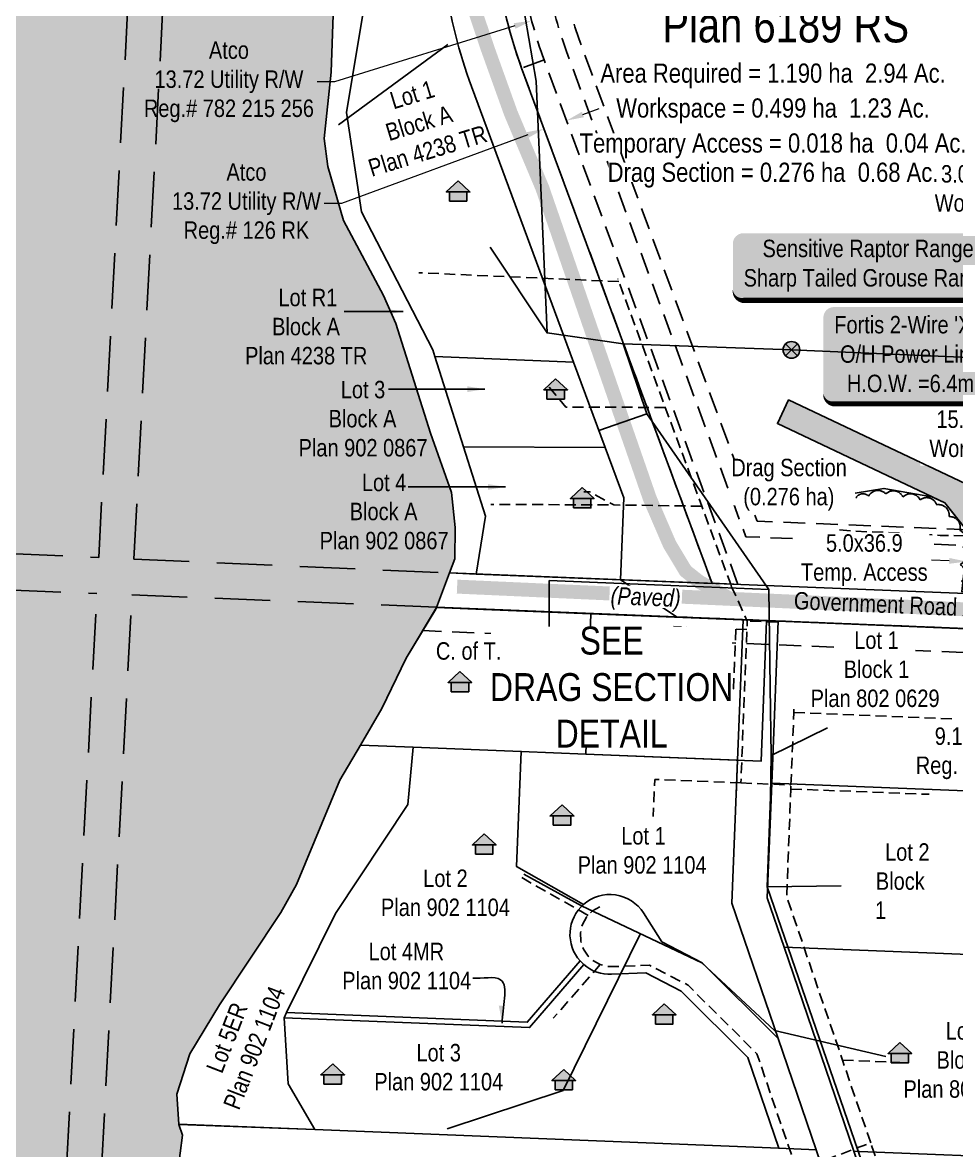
# Model space of a CAD drawing. Extents: x 309252 to 321570, y 5809412 to 5814891.
# Drawn here: x 309913 to 310448, y 5812651 to 5813297 of the extents above; entities that cross this region are included whole.
import ezdxf
from ezdxf.enums import TextEntityAlignment as Align

# ---------------------------------------------------------------- set-up
doc = ezdxf.new("R2010")
doc.units = 0
doc.header["$LTSCALE"] = 5
doc.header["$PDSIZE"] = 0.5
for name, pattern in [('0', [1, 1, 0]), ('foc-FLOWLINE', [3.75, 2.5, -1.25]), ('HIDDEN', [9.525, 6.35, -3.175]), ('POWERLINE5', [7.8, 2.4, -0.6, 0.6, -0.6, 0.6, -0.6, 2.4]), ('UG_PIPE', [1.875, 1.25, -0.625])]:
    doc.linetypes.add(name, pattern=pattern)
doc.layers.get('Defpoints').update_dxf_attribs({"color": 9})
for name, color, linetype in [('AS-FENCE', 48, 'foc-FENCE'), ('AS-PIPE-UG', 44, 'UG_PIPE'), ('AS-POWER', 104, 'foc-POWER'), ('AS-POWER-EXISTING', 72, 'POWERLINE5'), ('AS-POWER-T', 104, 'Continuous'), ('AS-RESIDENCE', 14, 'Continuous'), ('AS-ROADS', 254, 'Continuous'), ('AS-TELEPHONE', 224, 'foc-TEL'), ('AS-WILDLIFE-BLOCK', 131, 'Continuous'), ('C-SYMBOL', 7, 'Continuous'), ('DETAIL-T', 7, 'Continuous'), ('F-EZE', 190, 'foc-FLOWLINE'), ('L-AREAREQUIRED', 7, 'Continuous'), ('L-AREAWORK', 5, 'Continuous'), ('L-ROAD-T', 7, 'Continuous'), ('L-SEC', 7, 'Continuous'), ('L-TITLEDB', 4, 'Continuous'), ('L-TITLEDB-T', 4, 'Continuous'), ('P-TEMP-H', 41, 'Continuous'), ('P-TEMP_ACCESS ROAD', 46, 'Continuous'), ('T-BUSH', 110, '0'), ('T-WATER-H', 133, 'Continuous')]:
    doc.layers.add(name, color=color, linetype=linetype)
for name, color, linetype, lineweight in [('F-EZE-T', 190, 'Continuous', 9), ('P-TEMP-T', 46, 'Continuous', 18), ('T-TEXT', 48, 'Continuous', 18)]:
    doc.layers.add(name, color=color, linetype=linetype, lineweight=lineweight)
doc.styles.add('100L', font='ARIALN.TTF', dxfattribs={"height": 11})
doc.styles.add('175L', font='ARIALN.TTF', dxfattribs={"height": 20})
doc.styles.add('80', font='ARIALN.TTF', dxfattribs={"height": 10})
doc.styles.add('80CG', font='ARIALN.TTF', dxfattribs={"height": 10})
doc.styles.add('80L', font='ARIALN.TTF', dxfattribs={"height": 10})
doc.styles.add('80LS', font='ARIALNI.TTF', dxfattribs={"height": 10})
doc.styles.add('foc-LtypeFont', font='ARIALN.TTF', dxfattribs={"height": 7.35})
doc.linetypes.add('foc-FENCE', pattern='A,10,-1,["X",foc-LtypeFont,S=0.2,R=0,X=-0.625,Y=-0.75],-1.24', length=12.24)
doc.linetypes.add('foc-POWER', pattern='A,6,-1,["P",foc-LtypeFont,S=0.2,R=0,X=-0.625,Y=-0.75],-1.24,4', length=12.24)
doc.linetypes.add('foc-TEL', pattern='A,2,-1,["T",foc-LtypeFont,S=0.2,R=0,X=-0.425,Y=-0.75],-1.24,8', length=12.24)
doc.linetypes.add('foc-TEL-NOLINE', pattern='A,0,-2,["T",foc-LtypeFont,S=0.2,R=0,X=-0.425,Y=-0.75],-10.24', length=12.24)
doc.dimstyles.new('Compass 5 000', dxfattribs={"dimscale": 5, "dimtxt": 9, "dimasz": 2, "dimexe": 0.2, "dimexo": 0.0625, "dimgap": 0.5, "dimtad": 0, "dimtih": 1, "dimtoh": 1, "dimzin": 0, "dimdsep": 46, "dimtxsty": '80CG', "dimcen": 0.1, "dimse1": 1, "dimse2": 1, "dimclrd": 256, "dimclrt": 256, "dimaunit": 1, "dimadec": 4, "dimazin": 0, "dimtfac": 0.06, "dimtofl": 0, "dimtmove": 0, "dimatfit": 1, "dimfxl": 0.2, "dimtolj": 1, "dimtzin": 0, "dimlwd": -1, "dimarcsym": 0})

# ---------------------------------------------------------------- blocks, each defined once
blk = doc.blocks.new('POWERPOLE')
h = blk.add_hatch(color=255)
edge = h.paths.add_edge_path()
edge.add_arc((0, 0), 0.96, 0, 360)
at = {"linetype": 'Continuous'}
for p, q in [((0.68, -0.68), (-0.68, 0.68)), ((-0.68, -0.68), (0.68, 0.68))]:
    blk.add_line(p, q, dxfattribs=at)
blk.add_circle((0, 0), 0.96, dxfattribs=at)
blk = doc.blocks.new('*U386')
h = blk.add_hatch(color=255)
edge = h.paths.add_edge_path()
edge.add_line((-71.5, -20), (71.5, -20))
edge.add_arc((71.5, -14), 6, 270, 360)
edge.add_line((77.5, -14), (77.5, 12.5))
edge.add_arc((71.5, 12.5), 6, 0, 90)
edge.add_line((71.5, 18.5), (-71.5, 18.5))
edge.add_arc((-71.5, 12.5), 6, 90, 180)
edge.add_line((-77.5, 12.5), (-77.5, -14))
edge.add_arc((-71.5, -14), 6, 180, 270)
at = {"color": 131, "flags": 128}
blk.add_lwpolyline([(-71.5, -20, 3, 3, 0), (71.5, -20, 3, 3, 0.414214), (77.5, -14, 3, 3, 0), (77.5, 12.5, 3, 0, 0.414214), (71.5, 18.5, 0, 0, 0), (-71.5, 18.5, 0, 0, 0.414214), (-77.5, 12.5, 0, 0, 0), (-77.5, -14, 0, 3, 0.414214)], format="xyseb", close=True, dxfattribs=at)
at = {"color": 131, "style": '80'}
blk.add_attdef('ENTER_TEXT_001', (-35.99, -5), '', height=10, dxfattribs=at)
blk = doc.blocks.new('res_occ')
for points in [[(0.1, 0.89), (-1.26, -0.37), (1.46, -0.37)], [(-0.9, -1.43), (1.1, -1.43), (1.1, -0.37), (-0.9, -0.37)]]:
    blk.add_hatch(color=14).paths.add_polyline_path(points)
at = {"color": 14}
for points in [[(0.1, 0.89), (-1.26, -0.37), (1.46, -0.37)], [(-0.9, -1.43), (1.1, -1.43), (1.1, -0.37), (-0.9, -0.37)]]:
    blk.add_lwpolyline(points, close=True, dxfattribs=at)
blk = doc.blocks.new('*D458')
at = {"layer": 'Defpoints', "color": 0, "transparency": 16777216}
for p in [(310454.2, 5812988.08), (310454.2, 5812988.06), (310459.2, 5812987.88)]:
    blk.add_point(p, dxfattribs=at)
at = {"layer": 'P-TEMP-T', "transparency": 16777216}
for p, q in [((310444.21, 5812988.47), (310433.98, 5812988.88)), ((310469.19, 5812987.45), (310479.18, 5812987.04))]:
    blk.add_line(p, q, dxfattribs=at)
for points in [[(310444.28, 5812990.13), (310444.14, 5812986.8), (310454.2, 5812988.06)], [(310469.26, 5812989.11), (310469.12, 5812985.78), (310459.2, 5812987.86)]]:
    blk.add_solid(points, dxfattribs=at)
at = {"layer": 'P-TEMP-T', "transparency": 16777216, "insert": (310395.55, 5812988.88), "char_height": 10, "attachment_point": 5, "style": '80CG', "bg_fill": 3, "box_fill_scale": 1.1, "bg_fill_color": 256, "bg_fill_true_color": 13158600, "bg_fill_transparency": 0}
blk.add_mtext('\\A1;5.0x36.9\\PTemp. Access', dxfattribs=at)
blk = doc.blocks.new('*U487')
h = blk.add_hatch(color=255)
edge = h.paths.add_edge_path()
edge.add_line((-44, -28.5), (44, -28.5))
edge.add_arc((44, -22.5), 6, 270, 360)
edge.add_line((50, -22.5), (50, 21))
edge.add_arc((44, 21), 6, 0, 90)
edge.add_line((44, 27), (-44, 27))
edge.add_arc((-44, 21), 6, 90, 180)
edge.add_line((-50, 21), (-50, -22.5))
edge.add_arc((-44, -22.5), 6, 180, 270)
at = {"color": 104, "flags": 128}
blk.add_lwpolyline([(-44, -28.5, 3, 3, 0), (44, -28.5, 3, 3, 0.414214), (50, -22.5, 3, 3, 0), (50, 21, 3, 0, 0.414214), (44, 27, 0, 0, 0), (-44, 27, 0, 0, 0.414214), (-50, 21, 0, 0, 0), (-50, -22.5, 0, 3, 0.414214)], format="xyseb", close=True, dxfattribs=at)
blk.add_lwpolyline([(98.91, -4.63, 0, 7.5, 0), (0, 0, 0, 0, 0)], format="xyseb", dxfattribs=at)
at = {"color": 104, "style": '80'}
blk.add_attdef('ENTER_TEXT_001', (-26.85, -4.92), '', height=10, dxfattribs=at)
blk = doc.blocks.new('*D507')
at = {"layer": 'Defpoints', "color": 0, "transparency": 16777216}
for p in [(310548.73, 5813002.56), (310541.77, 5812993.69), (310548.36, 5812993.43)]:
    blk.add_point(p, dxfattribs=at)
at = {"layer": 'F-EZE-T', "transparency": 16777216}
for p, q in [((310542.54, 5813012.82), (310542.94, 5813022.81)), ((310541.37, 5812983.7), (310537.46, 5812886.49)), ((310537.46, 5812886.49), (310527.46, 5812886.49))]:
    blk.add_line(p, q, dxfattribs=at)
for points in [[(310540.87, 5813012.89), (310544.2, 5813012.75), (310542.14, 5813002.83)], [(310539.7, 5812983.77), (310543.03, 5812983.63), (310541.77, 5812993.69)]]:
    blk.add_solid(points, dxfattribs=at)
at = {"layer": 'F-EZE-T', "transparency": 16777216, "insert": (310475.36, 5812886.49), "char_height": 10, "attachment_point": 5, "style": '80CG', "bg_fill": 3, "box_fill_scale": 1.1, "bg_fill_color": 256, "bg_fill_true_color": 13158600, "bg_fill_transparency": 0}
blk.add_mtext('\\A1;Atco\\P9.14 Utility R/W\\PReg. # 782 059 870', dxfattribs=at)
blk = doc.blocks.new('*D509')
at = {"layer": 'Defpoints', "color": 0, "transparency": 16777216}
for p in [(310212.08, 5813236.11), (310253.29, 5813164.14), (310240.43, 5813159.39)]:
    blk.add_point(p, dxfattribs=at)
at = {"layer": 'F-EZE-T', "transparency": 16777216}
for p, q in [((310234.33, 5813244.33), (310243.71, 5813247.8)), ((310202.7, 5813232.65), (310096.03, 5813193.24)), ((310096.03, 5813193.24), (310086.03, 5813193.24))]:
    blk.add_line(p, q, dxfattribs=at)
for points in [[(310233.75, 5813245.9), (310234.91, 5813242.77), (310224.95, 5813240.87)], [(310202.12, 5813234.21), (310203.28, 5813231.09), (310212.08, 5813236.11)]]:
    blk.add_solid(points, dxfattribs=at)
at = {"layer": 'F-EZE-T', "transparency": 16777216, "insert": (310041.54, 5813193.24), "char_height": 10, "attachment_point": 5, "style": '80CG'}
blk.add_mtext('\\A1;Atco\\P13.72 Utility R/W\\PReg.# 126 RK', dxfattribs=at)

msp = doc.modelspace()

# ---------------------------------------------------------------- hatches: boundary and pattern name
at = {"layer": 'P-TEMP-H'}
h = msp.add_hatch(color=256, dxfattribs=at)
h.dxf.hatch_style = 1
h.paths.add_polyline_path([(310508.938, 5813019.342), (310508.333, 5813004.356), (310453.621, 5813006.583), (310441.704, 5813021.708), (310345.738, 5813067.211), (310352.163, 5813080.763), (310479.163, 5813020.554)])
at = {"layer": 'T-WATER-H'}
h = msp.add_hatch(color=256, dxfattribs=at)
h.dxf.hatch_style = 1
h.paths.add_polyline_path([(309807.802, 5812064.154), (309888.926, 5813598.822), (309912.423, 5813608.276), (309953.288, 5813608.283), (309969.213, 5813603.652), (309984.169, 5813599.302), (309989.069, 5813599.057), (310009.129, 5813598.162), (310064.186, 5813596.288), (310083.284, 5813598.268), (310097.039, 5813604.786), (310117.999, 5813625.21), (310172.93, 5813697.157), (310177.946, 5813687.166), (310153.039, 5813647.173), (310144.05, 5813615.203), (310133.042, 5813583.253), (310127.072, 5813550.274), (310124.194, 5813507.278), (310110.08, 5813436.387), (310101.09, 5813384.427), (310096.089, 5813366.43), (310092.101, 5813328.458), (310091.938, 5813323.586), (310090.093, 5813268.541), (310086.096, 5813230.541), (310088.095, 5813214.553), (310097.086, 5813183.57), (310120.063, 5813140.58), (310127.051, 5813124.595), (310147.04, 5813061.638), (310159.041, 5813027.666), (310161.056, 5813007.688), (310161.014, 5812989.706), (310157.92, 5812981.531), (310150.413, 5812961.696), (310150.043, 5812960.718), (310133.057, 5812932.749), (310119.069, 5812903.774), (310106.868, 5812882.917), (310095.086, 5812862.813), (310070.146, 5812802.879), (310061.154, 5812786.91), (310026.145, 5812733.935), (310009.171, 5812705.958), (310001.581, 5812682.686), (310002.81, 5812665.635), (310002.813, 5812665.356), (310004.914, 5812659.183), (309999.521, 5812618.01), (309988.655, 5812597.119), (309980.74, 5812587.398), (309980.393, 5812578.633), (309991.337, 5812572.431), (310015.196, 5812572.742), (310025.32, 5812574.851), (310031.24, 5812565.837), (310034.506, 5812553.166), (310029.162, 5812513.245), (310014.239, 5812484.991), (309981.623, 5812453.671), (309956.581, 5812432.768), (309935.794, 5812415.417), (309927.11, 5812408.168), (309895.994, 5812383.06), (309868.391, 5812351.544), (309856.024, 5812324.441), (309857.888, 5812308.063), (309873.486, 5812289.889), (309899.752, 5812287.597), (309923.415, 5812282.9), (309930.684, 5812279.322), (309945.576, 5812271.991), (309949.666, 5812248.121), (309952.715, 5812230.322), (309957.297, 5812187.5), (309954.696, 5812163.456), (309953.441, 5812151.85), (309947.242, 5812121.996), (309944.768, 5812116.72), (309936.275, 5812098.601), (309926.686, 5812059.866)])

# ---------------------------------------------------------------- linework, layer by layer
at = {"layer": 'AS-FENCE', "flags": 128}
msp.add_lwpolyline([(310467.256, 5813446.38), (310476.69, 5813372.157), (310493.563, 5813332.934), (310532.592, 5813245.59), (310531.653, 5813210.66), (310531.407, 5813207.652), (310529.735, 5813169.727), (310526.988, 5813104.785), (310526.99, 5813104.799), (310524.079, 5813027.839), (310522.21, 5812976.61), (310498.778, 5812972.652), (310477.46, 5812970.567), (310456.603, 5812970.746), (310451.396, 5812970.836), (310452.6, 5812981.422), (310455.258, 5812997.497), (310453.432, 5813006.822), (310441.705, 5813021.714), (310434.219, 5813025.263), (310406.823, 5813030.024), (310390.241, 5813027.368)], dxfattribs=at)
at = {"layer": 'AS-PIPE-UG'}
for p, q in [((310324.85, 5812861.151), (310353.544, 5812860.031)), ((310237.266, 5812785.25), (310197.233, 5812808.015)), ((310244.213, 5812757.098), (310217.35, 5812726.245)), ((310383.06, 5812702.238), (310434.414, 5812700.189)), ((310434.515, 5812700.185), (310454.337, 5812699.389)), ((310401.732, 5812647.48), (310399.206, 5812654.887))]:
    msp.add_line(p, q, dxfattribs=at)
at = {"layer": 'AS-PIPE-UG', "flags": 128}
for points in [[(310254.848, 5813148.584), (310140.32, 5813153.616)], [(310319.344, 5812974.138), (310319.292, 5812974.279), (310318.998, 5812975.075), (310302.459, 5813019.808), (310281.529, 5813076.419), (310254.848, 5813148.584), (310254.239, 5813150.23)], [(310281.529, 5813076.419), (310224.509, 5813076.635), (310213.004, 5813090.495)], [(310302.459, 5813019.808), (310252.022, 5813020.551), (310238.063, 5813028.111), (310234.926, 5813028.125)], [(310248.97, 5813020.565), (310181.602, 5813020.861)], [(310381.364, 5813006.173), (310397.424, 5813005.108), (310417.391, 5813004.522), (310439.047, 5813003.028), (310454.635, 5813002.863), (310460.555, 5813003.217), (310473.037, 5813002.688), (310484.097, 5813002.137), (310498.753, 5813001.406), (310511.357, 5813000.874), (310522.21, 5813000.478), (310555.266, 5812998.373), (310570.662, 5812997.486), (310575.464, 5812997.612), (310580.786, 5812997.933), (310582.195, 5812997.557), (310591.22, 5812996.584), (310596.71, 5812995.903), (310612.922, 5812996.077), (310640.6, 5812994.412), (310683.751, 5812992.703), (310690.026, 5812992.486), (310694.902, 5812992.115), (310701.609, 5812991.824), (310709.131, 5812992.005), (310730.579, 5812989.963), (310747.073, 5812989.871), (310768.696, 5812989.718), (310776.155, 5812989.642), (310777.909, 5812988.578), (310777.9, 5812986.693), (310777.678, 5812983.689), (310777.473, 5812978.901), (310777.29, 5812973.685), (310777.072, 5812971.369), (310777.161, 5812970.12), (310777.777, 5812969.29), (310782.94, 5812969.106), (310789.463, 5812969.446), (310799.851, 5812969.167), (310811.111, 5812968.827), (310823.566, 5812968.648)], [(310319.331, 5812974.035), (310328.465, 5812953.887), (310328.276, 5812949.039), (310324.954, 5812863.817), (310324.85, 5812861.151)], [(310345.761, 5812953.298), (310329.649, 5812953.944)], [(310321.923, 5812949.294), (310320.551, 5812915.11), (310283.005, 5812916.618)], [(310328.288, 5812949.145), (310321.936, 5812949.4), (310286.32, 5812950.829)], [(310353.544, 5812860.031), (310355.164, 5812901.573), (310355.234, 5812903.371)], [(310324.851, 5812861.151), (310275.454, 5812863.159), (310274.6, 5812841.86)], [(310399.206, 5812654.887), (310399.029, 5812655.405), (310383.06, 5812702.238), (310351.052, 5812796.108), (310353.453, 5812857.689), (310353.544, 5812860.031)], [(310243.93, 5812790.214), (310239.728, 5812787.777), (310237.266, 5812785.25), (310236.338, 5812784.297), (310234.011, 5812780.032), (310232.92, 5812775.298), (310233.145, 5812770.446), (310234.669, 5812765.834), (310237.379, 5812761.802), (310240.341, 5812759.147), (310243.817, 5812757.214), (310244.213, 5812757.098), (310247.635, 5812756.097), (310251.606, 5812755.854), (310272.394, 5812756.758), (310294.568, 5812745.21), (310334.035, 5812705.921), (310354.861, 5812644.846)], [(310354.861, 5812644.846), (310370.926, 5812644.202), (310399.206, 5812654.887)]]:
    msp.add_lwpolyline(points, dxfattribs=at)
at = {"layer": 'AS-POWER'}
msp.add_line((310339.943, 5812801.587), (310382.297, 5812802.183), dxfattribs=at)
at = {"layer": 'AS-POWER', "flags": 128}
for points in [[(310213.75, 5813119.137), (310207.634, 5813263.428), (310192.891, 5813349.175)], [(310181.207, 5813168.211), (310213.75, 5813119.137), (310257.461, 5813112.856), (310353.8, 5813109.416), (310499.765, 5813103.234), (310579.408, 5813099.831), (310582.336, 5813099.643), (310581.796, 5812964.105), (310579.963, 5812943.261)], [(310257.461, 5813112.856), (310271.041, 5813072.733), (310340.788, 5812972.072), (310341.615, 5812916.328), (310342.131, 5812876.823), (310341.851, 5812853.276), (310339.943, 5812801.587), (310431.971, 5812534.13)], [(310271.041, 5813072.733), (310243.443, 5813063.206)], [(310214.956, 5812935.499), (310215.04, 5812961.94), (310215.082, 5812977.127), (310256.606, 5812975.457), (310340.788, 5812972.072)], [(310342.131, 5812876.823), (310374.473, 5812892.695)], [(310200.402, 5812808.962), (310233.424, 5812790.796), (310302.495, 5812758.096), (310344.018, 5812719.305), (310407.973, 5812704.445)], [(310156.611, 5812662.866), (310222.969, 5812684.81), (310267.233, 5812774.79)]]:
    msp.add_lwpolyline(points, dxfattribs=at)
at = {"layer": 'AS-ROADS', "const_width": 7.999, "flags": 128}
for points in [[(310169.245, 5813313.465), (310179.89, 5813281.712), (310193.008, 5813245.144), (310211.025, 5813202.335), (310240.065, 5813118.108), (310272.666, 5813024.21), (310284.011, 5812997.91), (310293.196, 5812982.665), (310301.07, 5812976.436), (310318.771, 5812966.697)], [(314159.126, 5812812.366), (313252.142, 5812834.043), (312417.329, 5812876.021), (311622.272, 5812913.197), (310782.186, 5812945.958), (310162.254, 5812973.701)]]:
    msp.add_lwpolyline(points, dxfattribs=at)
at = {"layer": 'AS-TELEPHONE', "linetype": 'foc-TEL-NOLINE', "flags": 128}
msp.add_lwpolyline([(309914.393, 5813777.571), (309998.401, 5813773.728), (310018.502, 5813773.555), (310175.285, 5813772.097, -0.5035672), (310239.201, 5813684.158), (310165.718, 5813448.001, 0.110283), (310155.266, 5813320.804, 0.0546796), (310170.492, 5813260.404), (310228.874, 5813102.471), (310246.984, 5813053.486), (310257.68, 5813024.55), (310255.807, 5812977.625)], format="xyb", dxfattribs=at)
at = {"layer": 'AS-TELEPHONE', "flags": 128}
for points in [[(310094.2, 5813238.52), (310157.02, 5813284.475)], [(310255.807, 5812977.625), (310288.395, 5812956.167)]]:
    msp.add_lwpolyline(points, dxfattribs=at)
at = {"layer": 'AS-TELEPHONE', "linetype": 'foc-TEL-NOLINE', "flags": 128}
for points in [[(310150.413, 5812961.696), (310708.056, 5812939.438)], [(310270.332, 5812752.37), (310290.648, 5812741.791), (310328.777, 5812703.851), (310346.527, 5812651.8), (310367.947, 5812650.933), (310346.172, 5812714.716), (310319.692, 5812792.332), (310322.926, 5812874.24), (310326.064, 5812954.657)]]:
    msp.add_lwpolyline(points, dxfattribs=at)
at = {"layer": 'F-EZE', "flags": 128}
msp.add_lwpolyline([(310199.211, 5813270.961, -0.1652683), (310194.796, 5813438.931), (310219.964, 5813519.791), (310268.305, 5813675.11, 0.318512), (310233.083, 5813783.214), (310233.083, 5813783.214), (310229.573, 5813784.9), (310253.191, 5813783.988, -0.280257), (310281.404, 5813671.033), (310233.062, 5813515.714), (310207.895, 5813434.854, 0.1652683), (310212.08, 5813275.714)], format="xyb", dxfattribs=at)
msp.add_lwpolyline([(310199.211, 5813270.961, -0.1652683), (310194.796, 5813438.931), (310219.964, 5813519.791), (310268.305, 5813675.11, 0.318512), (310233.083, 5813783.214), (310233.083, 5813783.214), (310229.573, 5813784.9), (310253.191, 5813783.988, -0.280257), (310281.404, 5813671.033), (310233.062, 5813515.714), (310207.895, 5813434.854, 0.1652683), (310212.08, 5813275.714)], format="xyb", dxfattribs=at)
msp.add_lwpolyline([(310522.945, 5812994.448), (310327.698, 5813002.291), (310224.941, 5813280.465, -0.1652683), (310220.99, 5813430.791), (310248.35, 5813518.696), (310257.812, 5813518.332), (310229.722, 5813428.078, 0.1652683), (310233.518, 5813283.633), (310334.161, 5813011.182), (310523.313, 5813003.584)], format="xyb", close=True, dxfattribs=at)
at = {"layer": 'F-EZE'}
msp.add_lwpolyline([(310323.155, 5812975.021), (310212.08, 5813275.714), (310199.211, 5813270.961), (310308.31, 5812975.618)], close=True, dxfattribs=at)
at = {"layer": 'F-EZE', "flags": 128}
for points in [[(310150.49, 5812961.898), (310781.971, 5812936.461), (310781.462, 5812922.752), (310424.897, 5812937.115)], [(310378.049, 5812939.002), (310142.614, 5812948.486)]]:
    msp.add_lwpolyline(points, dxfattribs=at)
at = {"layer": 'F-EZE-T'}
for p, q in [((310195.227, 5813295.113), (310092.017, 5813263.092)), ((310092.017, 5813263.092), (310082.017, 5813263.092))]:
    msp.add_line(p, q, dxfattribs=at)
msp.add_solid([(310194.733, 5813296.705), (310195.721, 5813293.522), (310204.778, 5813298.077)], dxfattribs=at)
at = {"layer": 'L-SEC', "linetype": 'HIDDEN', "flags": 128}
for points in [[(309956.895, 5812990.392), (309989.069, 5813599.057)], [(309976.987, 5812989.506), (310009.129, 5813598.162)], [(309856.997, 5812994.795), (309956.895, 5812990.392)], [(309976.987, 5812989.506), (310157.92, 5812981.531)], [(309855.885, 5812973.765), (309955.803, 5812969.741)], [(309913.278, 5812165.266), (309955.803, 5812969.741)], [(309933.417, 5812164.426), (309975.901, 5812968.931)], [(309975.901, 5812968.931), (310150.49, 5812961.898)]]:
    msp.add_lwpolyline(points, dxfattribs=at)
at = {"layer": 'L-SEC', "flags": 128}
for points in [[(310157.92, 5812981.531), (310782.868, 5812956.511)], [(310150.49, 5812961.898), (311586.502, 5812904.053)]]:
    msp.add_lwpolyline(points, dxfattribs=at)
at = {"layer": 'L-TITLEDB', "flags": 128}
msp.add_lwpolyline([(310018.502, 5813773.555), (310175.285, 5813772.097, -0.5035672), (310239.201, 5813684.158), (310165.718, 5813448.001, 0.110283), (310155.266, 5813320.804, 0.0546796), (310170.492, 5813260.404), (310228.874, 5813102.471), (310246.984, 5813053.486), (310257.68, 5813024.55), (310255.807, 5812977.625), (310308.354, 5812975.498), (310199.211, 5813270.961, -0.1652683), (310194.796, 5813438.931), (310219.964, 5813519.791)], format="xyb", dxfattribs=at)
for points in [[(310091.938, 5813323.586), (310090.093, 5813268.541), (310086.096, 5813230.541), (310088.095, 5813214.553), (310097.086, 5813183.57), (310120.063, 5813140.58), (310127.051, 5813124.595), (310147.04, 5813061.638), (310159.041, 5813027.666), (310161.056, 5813007.688), (310161.014, 5812989.706), (310161.014, 5812989.706), (310157.92, 5812981.531), (310150.413, 5812961.696), (310150.043, 5812960.718), (310133.057, 5812932.749), (310119.069, 5812903.774), (310106.868, 5812882.917), (310095.086, 5812862.813), (310070.146, 5812802.879), (310061.154, 5812786.91), (310026.145, 5812733.935), (310009.171, 5812705.958), (310001.581, 5812682.686), (310002.81, 5812665.635), (310002.813, 5812665.356), (310004.914, 5812659.183), (309999.521, 5812618.01)], [(310173.129, 5812980.933), (310178.417, 5813014.009), (310165.827, 5813053.857), (310149.48, 5813105.616), (310148.295, 5813109.366), (310107.531, 5813188.537), (310098.851, 5813245.5), (310111.761, 5813322.721)], [(310228.874, 5813102.471), (310149.48, 5813105.616)], [(310165.827, 5813053.857), (310246.984, 5813053.486)], [(310255.807, 5812977.625), (310173.129, 5812980.933), (310157.92, 5812981.531)], [(310235.977, 5812877.723), (310238.936, 5812958.15)], [(310286.071, 5812046.904), (310331.546, 5812147.617), (310346.85, 5812181.511), (310360.895, 5812333.687), (310409.437, 5812453.192), (310410.013, 5812527.689), (310367.947, 5812650.933), (310346.172, 5812714.716), (310319.692, 5812792.332), (310322.926, 5812874.24), (310326.064, 5812954.657), (310346.167, 5812953.838), (310342.519, 5812861.121), (310339.937, 5812795.288), (310349.552, 5812767.079), (310389.492, 5812650.079), (310423.148, 5812551.446), (310430.149, 5812530.931), (310430.006, 5812511.502), (310429.499, 5812449.205), (310380.636, 5812328.82), (310366.571, 5812176.307), (310353.211, 5812146.717), (310307.787, 5812046.121)], [(310322.128, 5812854.035), (310322.926, 5812874.24)], [(309999.521, 5812618.01), (310004.914, 5812659.183), (310002.813, 5812665.356), (310080.744, 5812662.499), (310346.527, 5812651.8), (310367.947, 5812650.933), (310410.013, 5812527.689)]]:
    msp.add_lwpolyline(points, dxfattribs=at)
for points in [[(310150.413, 5812961.696), (310177.429, 5812960.616), (310238.938, 5812958.15), (310235.977, 5812877.723), (310199.011, 5812879.203), (310137.067, 5812881.697), (310106.868, 5812882.917), (310119.069, 5812903.774), (310133.057, 5812932.749)], [(310235.977, 5812877.723), (310336.467, 5812873.697), (310339.428, 5812954.107), (310238.938, 5812958.15)], [(310510.272, 5812947.274), (310506.88, 5812854.564), (310342.519, 5812861.121), (310346.167, 5812953.838)], [(310106.868, 5812882.917), (310137.067, 5812881.697), (310134.1, 5812848.779), (310092.636, 5812786.332), (310064.548, 5812729.532), (310063.096, 5812726.59), (310065.395, 5812688.663), (310080.744, 5812662.499), (310002.81, 5812665.635), (310001.581, 5812682.686), (310009.171, 5812705.958), (310026.145, 5812733.935), (310061.154, 5812786.91), (310070.146, 5812802.879), (310095.086, 5812862.813)], [(310506.88, 5812854.564), (310503.43, 5812760.997), (310349.552, 5812767.079), (310339.937, 5812795.288), (310342.519, 5812861.121)], [(310503.43, 5812760.997), (310499.2, 5812645.711), (310392.709, 5812649.95), (310389.492, 5812650.079), (310349.552, 5812767.079)]]:
    msp.add_lwpolyline(points, close=True, dxfattribs=at)
for points in [[(310064.548, 5812729.532), (310092.636, 5812786.332), (310134.1, 5812848.779), (310137.067, 5812881.697), (310199.011, 5812879.203), (310196.367, 5812813.269), (310234.666, 5812791.521, 0.4162359), (310232.704, 5812759.142), (310202.427, 5812723.989)], [(310199.011, 5812879.203), (310235.977, 5812877.723), (310322.926, 5812874.24), (310319.692, 5812792.332), (310346.172, 5812714.716), (310302.587, 5812758.117), (310279.575, 5812770.099), (310269.061, 5812786.625, 0.4605406), (310234.666, 5812791.521), (310196.367, 5812813.269)], [(310346.172, 5812714.716), (310367.947, 5812650.933), (310346.527, 5812651.8), (310328.777, 5812703.851), (310290.648, 5812741.791), (310270.332, 5812752.37), (310250.761, 5812751.52, -0.190876), (310234.847, 5812757.038), (310232.704, 5812759.142, -0.416237), (310234.666, 5812791.521, -0.4605429), (310269.061, 5812786.625), (310279.575, 5812770.099), (310302.587, 5812758.117)], [(310346.527, 5812651.8), (310328.777, 5812703.851), (310290.648, 5812741.791), (310270.332, 5812752.37), (310250.761, 5812751.52, -0.1908958), (310234.847, 5812757.038), (310203.754, 5812720.937), (310063.096, 5812726.59), (310065.395, 5812688.663), (310080.744, 5812662.499)]]:
    msp.add_lwpolyline(points, format="xyb", close=True, dxfattribs=at)
at = {"layer": 'T-BUSH', "flags": 128}
msp.add_lwpolyline([(310456.772, 5812966.552, 0.1182204), (310454.727, 5812967.436, 0.5205671), (310451.16, 5812976.777, 0.5205671), (310450.387, 5812986.397, 0.5205671), (310452.037, 5812996.259, 0.5205671), (310450.279, 5813005.966, 0.5205671), (310444.094, 5813013.823, 0.5205671), (310437.049, 5813020.605, 0.5205671), (310427.543, 5813023.4, 0.5205671), (310417.692, 5813025.118, 0.5205671), (310407.842, 5813026.835, 0.5205671), (310397.974, 5813025.582, 0.5205671), (310390.724, 5813024.404)], format="xyb", dxfattribs=at)

# ---------------------------------------------------------------- block references
at = {"layer": 'AS-POWER-EXISTING', "xscale": 4.999542700000015, "yscale": 4.999542700000015, "zscale": 4.999542700000015}
msp.add_blockref('POWERPOLE', (310353.8, 5813109.416), dxfattribs=at)
at = {"layer": 'AS-RESIDENCE', "xscale": 5.000000000000016, "yscale": 5.000000000000016, "zscale": 5.000000000000016}
for p in [(310162.291, 5813201.864), (310218.211, 5813088.408), (310233.451, 5813026.012), (310163.37, 5812920.639), (310221.85, 5812844.097), (310177.275, 5812827.5), (310280.409, 5812730.103), (310090.462, 5812695.716), (310222.851, 5812692.433)]:
    msp.add_blockref('res_occ', p, dxfattribs=at)
at = {"layer": 'AS-WILDLIFE-BLOCK'}
ref = msp.add_blockref('*U386', (310397.732, 5813157.767), dxfattribs=at)
ref.add_attrib('ENTER_TEXT_001', 'Sensitive Raptor Range', (310337.227, 5813162.57), dxfattribs={"layer": '0', "color": 131, "height": 10, "style": '80'})
ref.add_attrib('ENTER_TEXT_002', 'Sharp Tailed Grouse Range', (310326.399, 5813145.726), dxfattribs={"layer": '0', "color": 131, "height": 10, "style": '80'})

# ---------------------------------------------------------------- texts
at = {"layer": 'C-SYMBOL', "color": 3, "insert": (310350.499, 5813339.013), "char_height": 19.99817, "width": 140.37816, "attachment_point": 2, "style": '175L'}
msp.add_mtext('Lot C1\\PPlan 6189 RS', dxfattribs=at)
at = {"layer": 'F-EZE-T', "insert": (310031.498, 5813263.092), "char_height": 10, "attachment_point": 5, "style": '80CG', "bg_fill": 1, "box_fill_scale": 1, "bg_fill_color": 133, "bg_fill_transparency": 0}
msp.add_mtext('\\A1;Atco\\P13.72 Utility R/W\\PReg.# 782 215 256', dxfattribs=at)
at = {"layer": 'L-AREAREQUIRED', "color": 5, "style": '100L'}
msp.add_text('Area Required = 1.190 ha  2.94 Ac.', height=10.99899, dxfattribs=at).set_placement((310343.257, 5813259.28), align=Align.BOTTOM_CENTER)
at = {"layer": 'L-AREAWORK', "color": 5, "style": '100L'}
msp.add_text('Workspace = 0.499 ha  1.23 Ac.', height=10.99899, dxfattribs=at).set_placement((310343.257, 5813239.281), align=Align.BOTTOM_CENTER)
at = {"layer": 'L-ROAD-T', "style": '80L'}
msp.add_text('Government Road Allowance', height=9.99909, rotation=357.693267, dxfattribs=at).set_placement((310429.675, 5812962.744), align=Align.MIDDLE_CENTER)
at = {"layer": 'L-TITLEDB-T', "char_height": 9.99909, "attachment_point": 1, "style": '80L'}
for s, width, insert, rotation in [('\\pi65.162;Lot 1\\P\\pi57.424;Block A\\P\\pi41.931;Plan 4238 TR', 152.86655, (310060.552, 5813237.803), 16.939076), ('\\pi16.508;Lot 5ER\\P\\pi0.49329;Plan 902 1104', 73.42879, (310012.236, 5812682.273), 68.822728)]:
    msp.add_mtext_dynamic_manual_height_columns(s, width=width, gutter_width=50, heights=[0], dxfattribs=dict(at, insert=insert, rotation=rotation))
for s, width, insert in [('\\pi61.029;Lot R1\\P\\pi57.424;Block A\\P\\pi41.931;Plan 4238 TR', 152.86655, (309998.843, 5813144.46)), ('\\pi64.374;Lot 3\\P\\pi57.424;Block A\\P\\pi40.202;Plan 902 0867', 152.86655, (310031.219, 5813091.666)), ('\\pi24.676;Lot 4\\P\\pi17.715;Block A\\P\\pi0.49329;Plan 902 0867', 73.44925, (310083.004, 5813038.452)), ('\\pi25.443;Lot 1\\P\\pi0.49329;Plan 902 1104', 73.42879, (310230.83, 5812835.864)), ('\\pi24.686;Lot 2\\P\\pi0.49329;Plan 902 1104', 73.42879, (310118.122, 5812811.545)), ('\\pi24.655;Lot 3\\P\\pi0.49329;Plan 902 1104', 73.42879, (310114.291, 5812711.575))]:
    msp.add_mtext_dynamic_manual_height_columns(s, width=width, gutter_width=50, heights=[0], dxfattribs=dict(at, insert=insert))

# ---------------------------------------------------------------- leaders
at = {"layer": 'L-TITLEDB', "path_type": 1}
msp.add_leader([(310131.335, 5813131.37), (310097.447, 5813131.37)], dimstyle='Compass 5 000', override={"dimgap": 0.5, "dimtad": 0}, dxfattribs=at)
at = {"layer": 'L-TITLEDB-T', "path_type": 1}
msp.add_leader([(310178.139, 5813086.91), (310122.866, 5813086.91)], dimstyle='Compass 5 000', dxfattribs=at)
msp.add_leader([(310189.894, 5813030.849), (310134.142, 5813030.849)], dimstyle='Compass 5 000', override={"dimgap": 0.5, "dimtad": 0}, dxfattribs=at)

# ---------------------------------------------------------------- next in the draw order: texts
at = {"layer": 'DETAIL-T', "color": 3, "insert": (310250.768, 5812916.108), "char_height": 15.99854, "width": 138.12281, "attachment_point": 5, "style": '80CG', "bg_fill": 3, "box_fill_scale": 1, "bg_fill_color": 256, "bg_fill_transparency": 0}
msp.add_mtext('SEE\\PDRAG SECTION\\PDETAIL', dxfattribs=at)
at = {"layer": 'L-AREAWORK', "color": 5, "insert": (310343.257, 5813233.516), "char_height": 10.99899, "width": 221.70551, "attachment_point": 2, "style": '100L', "bg_fill": 3, "box_fill_scale": 1, "bg_fill_color": 256, "bg_fill_transparency": 0}
msp.add_mtext('Temporary Access = 0.018 ha  0.04 Ac.', dxfattribs=at)
at = {"layer": 'L-TITLEDB-T', "char_height": 9.99909, "attachment_point": 1, "style": '80L', "bg_fill": 3, "box_fill_scale": 1.15, "bg_fill_color": 256, "bg_fill_true_color": 256, "bg_fill_transparency": 0}
for s, width, insert in [('\\pi15.557;Lot 4MR\\P\\pi0.49329;Plan 902 1104', 73.42879, (310095.938, 5812769.572)), ('\\pi24.679;Lot 3\\P\\pi19.438;Block 1\\P\\pi0.49329;Plan 802 0629', 73.47653, (310417.494, 5812724.041))]:
    msp.add_mtext_dynamic_manual_height_columns(s, width=width, gutter_width=50, heights=[0], dxfattribs=dict(at, insert=insert))
at = {"layer": 'P-TEMP-T', "insert": (310432.661, 5813074.691), "char_height": 9.99909, "attachment_point": 1, "style": '80L', "bg_fill": 2}
msp.add_mtext_dynamic_manual_height_columns('\\pi4.1859;15.0x40.0\\P\\pi0.13104;Workspace', width=56.90082, gutter_width=50, heights=[0], dxfattribs=at)
at = {"layer": 'P-TEMP-T', "insert": (310318.847, 5813046.991), "char_height": 9.99909, "attachment_point": 1, "style": '80L', "bg_fill": 3, "box_fill_scale": 1, "bg_fill_color": 256, "bg_fill_transparency": 0}
msp.add_mtext_dynamic_manual_height_columns('\\pi0.48269;Drag Section\\P\\pi7.3409;(0.276 ha)', width=65.5161, gutter_width=50, heights=[0], dxfattribs=at)
at = {"layer": 'T-TEXT', "insert": (310270.5, 5812972.813), "char_height": 9.9991, "width": 39.54386, "attachment_point": 2, "rotation": 357.693267, "style": '80LS', "bg_fill": 3, "box_fill_scale": 1.1, "bg_fill_color": 256, "bg_fill_transparency": 0}
msp.add_mtext('(Paved)', dxfattribs=at)

# ---------------------------------------------------------------- next in the draw order: dimensions: what is measured, and where the dimension line sits
at = {"layer": 'P-TEMP-T'}
dim = msp.add_linear_dim(base=(310454.203, 5812988.059), p1=(310459.199, 5812987.878), p2=(310454.204, 5812988.081), angle=177.668537, text='5.0x36.9\\PTemp. Access', dimstyle='Compass 5 000', override={"dimtfill": 1}, dxfattribs=at)
dim.commit()
dim.dimension.update_dxf_attribs({"geometry": '*D458', "text_midpoint": (310395.549, 5812988.882), "dimtype": 161})

# ---------------------------------------------------------------- next in the draw order: linework, layer by layer
at = {"layer": 'P-TEMP_ACCESS ROAD', "flags": 128}
msp.add_lwpolyline([(310508.938, 5813019.342), (310508.333, 5813004.356), (310453.621, 5813006.583), (310441.704, 5813021.708), (310345.738, 5813067.211), (310352.163, 5813080.763), (310479.163, 5813020.554)], close=True, dxfattribs=at)

# ---------------------------------------------------------------- next in the draw order: block references
at = {"layer": 'AS-POWER-T'}
ref = msp.add_blockref('*U487', (310422.09, 5813106.971), dxfattribs=dict(at, xscale=0.99990854, yscale=0.99990854, zscale=0.99990854))
ref.add_attrib('ENTER_TEXT_001', "Fortis 2-Wire 'X5'", (310378.325, 5813118.879), dxfattribs={"layer": '0', "color": 104, "height": 9.99909, "style": '80'})
ref.add_attrib('ENTER_TEXT_002', 'O/H Power Line', (310381.623, 5813102.037), dxfattribs={"layer": '0', "color": 104, "height": 9.99909, "style": '80'})
ref.add_attrib('ENTER_TEXT_003', 'H.O.W. =6.4m', (310385.572, 5813085.194), dxfattribs={"layer": '0', "color": 104, "height": 9.99909, "style": '80'})
at = {"layer": 'AS-RESIDENCE', "xscale": 5.000000000000016, "yscale": 5.000000000000016, "zscale": 5.000000000000016}
msp.add_blockref('res_occ', (310415.43, 5812707.948), dxfattribs=at)

# ---------------------------------------------------------------- next in the draw order: texts
at = {"layer": 'L-AREAWORK', "color": 5, "insert": (310343.257, 5813216.738), "char_height": 10.99899, "width": 188.53341, "attachment_point": 2, "style": '100L', "bg_fill": 3, "box_fill_scale": 1, "bg_fill_color": 256, "bg_fill_transparency": 0}
msp.add_mtext('Drag Section = 0.276 ha  0.68 Ac.', dxfattribs=at)
at = {"layer": 'L-TITLEDB-T', "insert": (310149.775, 5812941.826), "char_height": 9.99909, "attachment_point": 1, "style": '80L'}
msp.add_mtext_dynamic_manual_height_columns('\\pi0.3245;C. of T.', width=36.68254, gutter_width=50, heights=[0], dxfattribs=at)

# ---------------------------------------------------------------- next in the draw order: leaders
at = {"layer": 'L-TITLEDB-T', "path_type": 1}
msp.add_leader([(310188.126, 5812723.537), (310187.182, 5812748.34), (310171.266, 5812749.283)], dimstyle='Compass 5 000', override={"dimgap": 0.5, "dimtad": 0}, dxfattribs=at)

# ---------------------------------------------------------------- next in the draw order: texts
at = {"layer": 'P-TEMP-T', "insert": (310435.751, 5813215.332), "char_height": 9.99909, "attachment_point": 1, "style": '80L', "bg_fill": 2}
msp.add_mtext_dynamic_manual_height_columns('\\pi3.7562;3.0x150.5\\P\\pi0.13104;Workspace', width=56.90082, gutter_width=50, heights=[0], dxfattribs=at)

# ---------------------------------------------------------------- next in the draw order: dimensions: what is measured, and where the dimension line sits
at = {"layer": 'F-EZE-T'}
dim = msp.add_linear_dim(base=(310212.083, 5813236.115), p1=(310253.294, 5813164.143), p2=(310240.425, 5813159.389), angle=200.274107, text='Atco\\P13.72 Utility R/W\\PReg.# 126 RK', dimstyle='Compass 5 000', dxfattribs=at)
dim.commit()
dim.dimension.update_dxf_attribs({"geometry": '*D509', "text_midpoint": (310041.539, 5813193.244), "dimtype": 161})
dim = msp.add_linear_dim(base=(310541.77, 5812993.692), p1=(310548.729, 5813002.563), p2=(310548.362, 5812993.427), angle=267.699857, text='Atco\\P9.14 Utility R/W\\PReg. # 782 059 870', dimstyle='Compass 5 000', override={"dimtfill": 1}, dxfattribs=at)
dim.commit()
dim.dimension.update_dxf_attribs({"geometry": '*D507', "text_midpoint": (310475.364, 5812886.495), "dimtype": 161})

# ---------------------------------------------------------------- next in the draw order: linework, layer by layer
at = {"layer": 'AS-PIPE-UG'}
for p, q in [((310355.164, 5812901.573), (310448.105, 5812897.859)), ((310353.453, 5812857.689), (310432.616, 5812854.661))]:
    msp.add_line(p, q, dxfattribs=at)

# ---------------------------------------------------------------- next in the draw order: texts
at = {"layer": 'L-TITLEDB-T', "char_height": 9.99909, "attachment_point": 1, "style": '80L'}
for s, width, insert in [('\\pi65.162;Lot 1\\P\\pi59.133;Block 1\\P\\pi40.188;Plan 802 0629', 152.86655, (310324.608, 5812948.025)), ('\\pi5.7469;Lot 2\\P\\pi0.4745;Block 1', 35.5502, (310401.689, 5812826.587))]:
    msp.add_mtext_dynamic_manual_height_columns(s, width=width, gutter_width=50, heights=[0], dxfattribs=dict(at, insert=insert))

doc.saveas('drawing.dxf')
